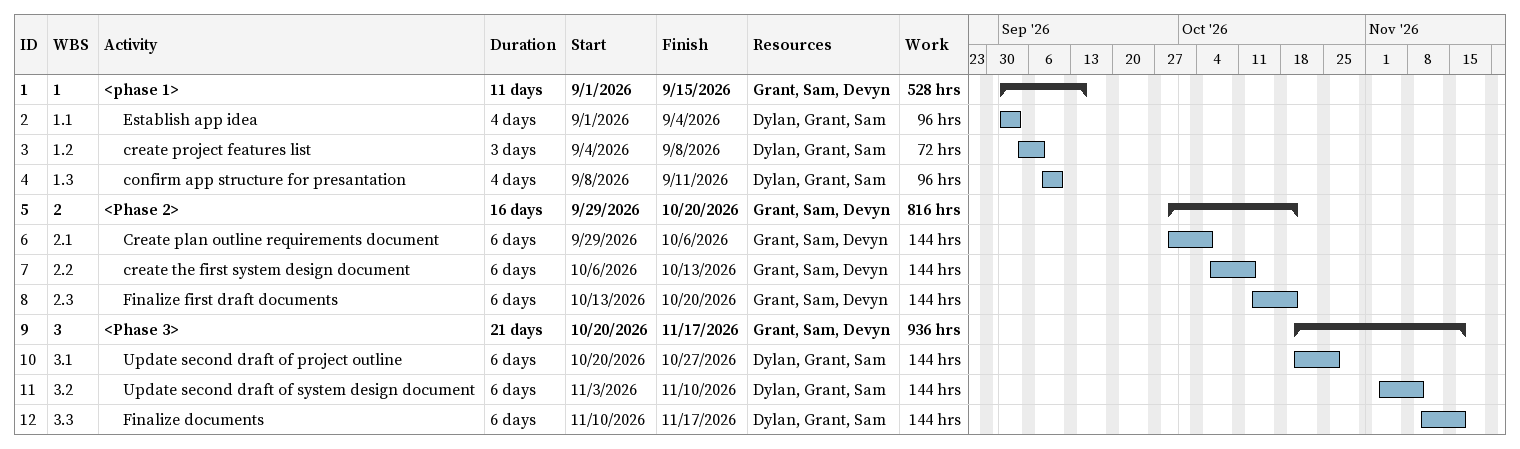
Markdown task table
| ID | WBS | Task | Duration | Start | Finish | Resources | Work (h) |
|---|---|---|---|---|---|---|---|
| 1 | 1 | **<phase 1>** | 11d | 2026-09-01 | 2026-09-15 | Grant, Sam, Devyn | 528 |
| 2 | 1.1 | Establish app idea | 4d | 2026-09-01 | 2026-09-04 | Dylan, Grant, Sam | 96 |
| 3 | 1.2 | create project features list | 3d | 2026-09-04 | 2026-09-08 | Dylan, Grant, Sam | 72 |
| 4 | 1.3 | confirm app structure for presantation | 4d | 2026-09-08 | 2026-09-11 | Dylan, Grant, Sam | 96 |
| 5 | 2 | **<Phase 2>** | 16d | 2026-09-29 | 2026-10-20 | Grant, Sam, Devyn | 816 |
| 6 | 2.1 | Create plan outline requirements document | 6d | 2026-09-29 | 2026-10-06 | Grant, Sam, Devyn | 144 |
| 7 | 2.2 | create the first system design document | 6d | 2026-10-06 | 2026-10-13 | Grant, Sam, Devyn | 144 |
| 8 | 2.3 | Finalize first draft documents | 6d | 2026-10-13 | 2026-10-20 | Grant, Sam, Devyn | 144 |
| 9 | 3 | **<Phase 3>** | 21d | 2026-10-20 | 2026-11-17 | Grant, Sam, Devyn | 936 |
| 10 | 3.1 | Update second draft of project outline | 6d | 2026-10-20 | 2026-10-27 | Dylan, Grant, Sam | 144 |
| 11 | 3.2 | Update second draft of system design document | 6d | 2026-11-03 | 2026-11-10 | Dylan, Grant, Sam | 144 |
| 12 | 3.3 | Finalize documents | 6d | 2026-11-10 | 2026-11-17 | Dylan, Grant, Sam | 144 |
